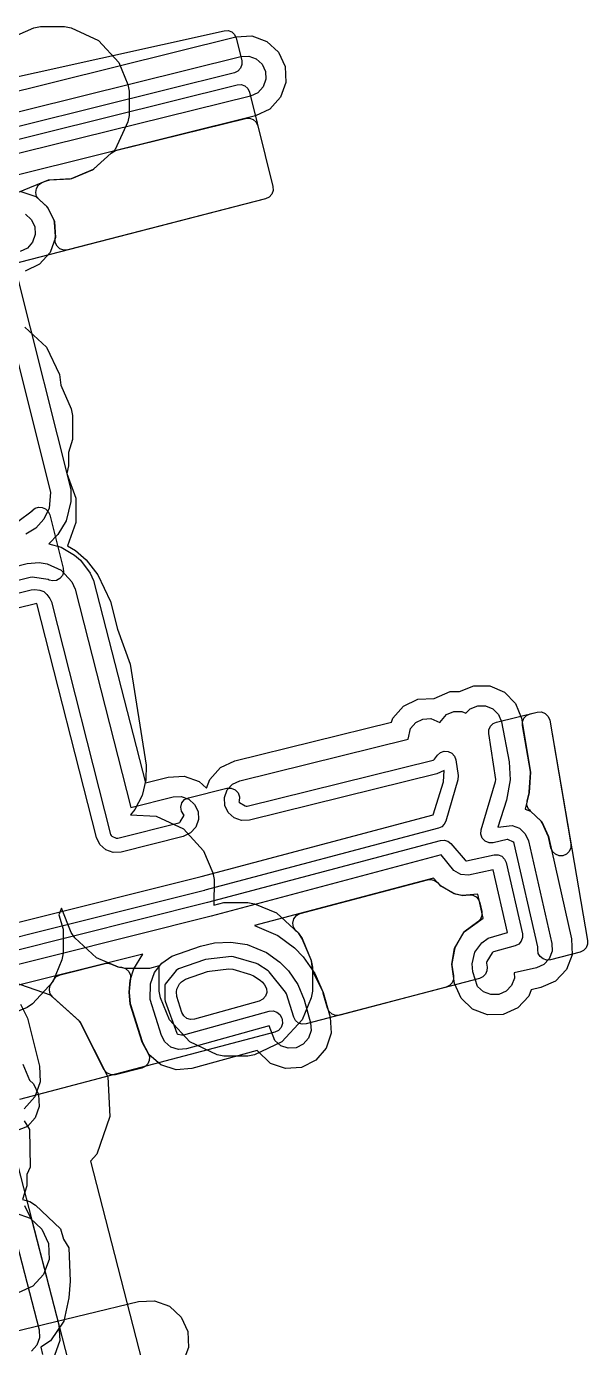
# Model space of a CAD drawing. Header units: metres. Extents: x 17722 to 17999, y 13535 to 15917.
# Drawn here: x 17905.2 to 17932.8, y 13929.2 to 13994 of the extents above; entities that cross this region are included whole.
import ezdxf

# ---------------------------------------------------------------- set-up
doc = ezdxf.new("R2010")
doc.units = ezdxf.units.M
for name, color, linetype in [('AI_GREENING_ALLOWED_ZONE', 4, 'Continuous'), ('AI_GREENING_EXCLUSIONS', 1, 'Continuous'), ('AI_GREENING_LAWN', 82, 'Continuous')]:
    doc.layers.add(name, color=color, linetype=linetype)

msp = doc.modelspace()

# ---------------------------------------------------------------- linework, layer by layer
at = {"layer": 'AI_GREENING_ALLOWED_ZONE'}
for points in [[(17905.85, 13985.508), (17905.73, 13985.668), (17905.683, 13985.863), (17905.716, 13986.061), (17905.824, 13986.23), (17905.99, 13986.342), (17906.211, 13986.435), (17906.375, 13986.473), (17907.38, 13986.53), (17907.461, 13986.549), (17908.465, 13986.969), (17908.538, 13987.015), (17909.384, 13987.795), (17909.602, 13987.912), (17915.98, 13989.496), (17916.175, 13989.505), (17916.359, 13989.439), (17916.503, 13989.307), (17916.586, 13989.131), (17917.32, 13986.146), (17917.329, 13985.953), (17917.264, 13985.77), (17917.134, 13985.626), (17916.959, 13985.543), (17907.253, 13983.041), (17907.058, 13983.03), (17906.874, 13983.094), (17906.729, 13983.224), (17906.644, 13983.399), (17906.633, 13983.594), (17906.648, 13983.705), (17906.609, 13984.386), (17906.584, 13984.479), (17906.287, 13985.093), (17906.229, 13985.17), (17905.85, 13985.508)], [(17929.963, 13955.523), (17929.871, 13955.613), (17929.793, 13955.806), (17929.801, 13956.013), (17929.898, 13956.399), (17929.905, 13956.444), (17929.967, 13957.397), (17929.964, 13957.456), (17929.568, 13959.71), (17929.571, 13959.897), (17929.642, 13960.07), (17929.772, 13960.205), (17929.942, 13960.282), (17930.295, 13960.369), (17930.499, 13960.376), (17930.688, 13960.301), (17930.832, 13960.157), (17930.907, 13959.968), (17931.952, 13953.901), (17931.948, 13953.709), (17931.872, 13953.533), (17931.735, 13953.398), (17931.557, 13953.325), (17931.366, 13953.325), (17931.188, 13953.396), (17931.05, 13953.529), (17930.972, 13953.705), (17930.849, 13954.245), (17930.834, 13954.291), (17930.545, 13954.937), (17930.49, 13955.015), (17929.959, 13955.518), (17929.963, 13955.523)], [(17920.611, 13945.505), (17920.418, 13945.493), (17920.235, 13945.555), (17920.089, 13945.682), (17920.002, 13945.854), (17919.798, 13946.588), (17919.783, 13946.628), (17919.307, 13947.636), (17919.263, 13947.782), (17919.213, 13948.151), (17919.196, 13948.214), (17918.765, 13949.245), (17918.742, 13949.288), (17918.594, 13949.506), (17918.556, 13949.55), (17918.457, 13949.642), (17918.335, 13949.815), (17918.296, 13950.024), (17918.347, 13950.23), (17918.479, 13950.396), (17918.667, 13950.493), (17924.907, 13952.15), (17925.088, 13952.164), (17925.261, 13952.113), (17925.405, 13952.003), (17925.522, 13951.875), (17925.583, 13951.826), (17926.196, 13951.48), (17926.264, 13951.453), (17926.572, 13951.384), (17926.644, 13951.379), (17926.959, 13951.401), (17927.135, 13951.382), (17927.292, 13951.304), (17927.413, 13951.176), (17927.482, 13951.013), (17927.578, 13950.593), (17927.583, 13950.399), (17927.514, 13950.217), (17927.381, 13950.076), (17926.757, 13949.629), (17926.686, 13949.552), (17926.259, 13948.811), (17926.23, 13948.729), (17926.11, 13948.042), (17926.109, 13947.96), (17926.193, 13947.437), (17926.189, 13947.254), (17926.119, 13947.085), (17925.992, 13946.952), (17925.827, 13946.874), (17920.611, 13945.505)], [(17906.519, 13946.387), (17906.401, 13946.545), (17906.352, 13946.735), (17906.382, 13946.93), (17906.484, 13947.098), (17906.488, 13947.103), (17906.534, 13947.175), (17906.541, 13947.191), (17906.677, 13947.378), (17906.881, 13947.483), (17909.085, 13948.034), (17909.244, 13948.048), (17909.4, 13948.01), (17909.718, 13947.877), (17909.793, 13947.859), (17909.888, 13947.85), (17910.089, 13947.789), (17910.247, 13947.651), (17910.334, 13947.46), (17910.335, 13947.25), (17910.322, 13947.19), (17910.268, 13946.658), (17910.267, 13946.609), (17910.317, 13946.077), (17910.328, 13946.024), (17910.905, 13944.208), (17910.923, 13944.166), (17911.208, 13943.631), (17911.262, 13943.459), (17911.253, 13943.28), (17911.18, 13943.115), (17911.054, 13942.987), (17910.891, 13942.911), (17909.605, 13942.58), (17909.381, 13942.574), (17909.177, 13942.667), (17909.034, 13942.84), (17907.871, 13945.154), (17907.815, 13945.227), (17906.519, 13946.387)]]:
    msp.add_lwpolyline(points, close=True, dxfattribs=at)
at = {"layer": 'AI_GREENING_EXCLUSIONS'}
for points in [[(17904.372, 13993.396), (17905.59, 13993.941), (17905.912, 13994.006), (17907.1, 13994.006), (17907.422, 13993.941), (17908.769, 13993.31), (17909.757, 13992.236), (17910.21, 13991.153), (17910.275, 13990.83), (17910.275, 13989.643), (17910.21, 13989.321), (17909.579, 13987.974), (17908.506, 13986.986), (17907.422, 13986.533), (17906.29, 13986.468), (17904.815, 13985.851)], [(17891.858, 13987.625), (17915.506, 13993.5), (17916.286, 13993.537), (17917.02, 13993.273), (17917.597, 13992.748), (17917.929, 13992.041), (17917.966, 13991.262), (17917.702, 13990.528), (17917.177, 13989.951), (17916.471, 13989.618), (17900.746, 13985.711)], [(17892.098, 13986.654), (17915.747, 13992.53), (17916.137, 13992.548), (17916.504, 13992.416), (17916.793, 13992.153), (17916.959, 13991.8), (17916.977, 13991.411), (17916.845, 13991.044), (17916.582, 13990.755), (17916.229, 13990.589), (17886.946, 13983.349)], [(17904.946, 13985.913), (17905.683, 13985.656), (17906.266, 13985.137), (17906.606, 13984.435), (17906.651, 13983.656), (17906.394, 13982.919), (17905.875, 13982.336), (17905.173, 13981.996)], [(17905.177, 13984.794), (17905.468, 13984.535), (17905.638, 13984.183), (17905.66, 13983.794), (17905.532, 13983.425), (17905.273, 13983.134), (17904.921, 13982.964)], [(17903.525, 13982.601), (17906.413, 13971.14), (17906.339, 13970.366), (17906.088, 13969.833), (17905.694, 13969.397), (17905.193, 13969.095)], [(17904.74, 13981.884), (17907.402, 13971.29), (17907.413, 13970.702), (17907.178, 13969.756), (17906.775, 13969.08), (17906.329, 13968.629), (17906.94, 13968.461), (17907.595, 13968.07), (17907.881, 13967.815), (17908.35, 13967.189), (17908.521, 13966.832), (17911.079, 13956.901), (17912.191, 13957.182), (17912.97, 13957.223), (17913.706, 13956.962), (17914.068, 13956.636), (17914.224, 13957.069), (17914.75, 13957.646), (17915.457, 13957.977), (17923.145, 13959.877), (17923.215, 13960.075), (17923.735, 13960.658), (17924.437, 13960.997), (17925.241, 13961.032), (17926.021, 13961.381), (17926.474, 13961.377), (17927.188, 13961.666), (17927.969, 13961.659), (17928.687, 13961.354), (17929.234, 13960.798), (17929.527, 13960.074), (17929.969, 13957.427), (17929.903, 13956.421), (17929.701, 13955.616), (17929.959, 13955.518), (17930.525, 13954.982), (17930.844, 13954.269), (17931.986, 13949.247), (17932.008, 13948.467), (17931.729, 13947.739), (17931.192, 13947.172), (17930.48, 13946.854), (17930.002, 13946.745), (17929.881, 13946.429), (17929.345, 13945.862), (17928.632, 13945.544), (17927.852, 13945.523), (17927.123, 13945.802), (17926.556, 13946.338), (17926.238, 13947.051), (17926.103, 13948.001), (17926.237, 13948.773), (17926.713, 13949.598), (17927.651, 13950.269), (17927.387, 13951.431), (17926.608, 13951.376), (17926.228, 13951.461), (17925.549, 13951.845), (17925.201, 13952.228), (17916.417, 13949.895), (17917.565, 13949.405), (17918.385, 13948.802), (17918.808, 13948.369), (17919.388, 13947.543), (17919.792, 13946.609), (17920.133, 13945.398), (17920.187, 13944.619), (17919.939, 13943.879), (17919.427, 13943.291), (17918.728, 13942.943), (17917.95, 13942.889), (17917.21, 13943.137), (17916.558, 13943.776), (17913.349, 13942.882), (17912.571, 13942.823), (17911.83, 13943.066), (17911.238, 13943.574), (17910.912, 13944.186), (17910.32, 13946.05), (17910.265, 13946.634), (17910.325, 13947.215), (17910.498, 13947.778), (17910.933, 13948.496), (17903.902, 13946.739)], [(17905.148, 13979.259), (17906.221, 13978.271), (17906.852, 13976.925), (17906.917, 13976.403), (17907.419, 13975.247), (17907.484, 13974.925), (17907.484, 13973.738), (17907.288, 13973.1), (17907.288, 13972.444), (17907.206, 13972.082), (17907.649, 13970.858), (17907.649, 13969.67), (17907.237, 13968.519), (17907.629, 13968.303), (17908.166, 13967.834), (17908.724, 13967.107), (17909.348, 13965.792), (17909.699, 13964.432), (17910.323, 13962.729), (17911.101, 13957.763), (17911.094, 13957.04), (17910.908, 13956.281), (17910.551, 13955.593), (17910.333, 13955.335), (17911.587, 13955.27), (17912.933, 13954.639), (17913.921, 13953.566), (17914.374, 13952.482), (17914.439, 13952.16), (17914.426, 13950.903), (17914.911, 13951.037), (17916.098, 13951.037), (17916.421, 13950.972), (17917.504, 13950.518), (17918.578, 13949.531), (17918.756, 13949.267), (17919.209, 13948.184), (17919.274, 13947.861), (17919.274, 13946.674), (17919.209, 13946.352), (17918.756, 13945.268), (17917.768, 13944.195), (17916.421, 13943.564), (17916.098, 13943.499), (17914.911, 13943.499), (17914.589, 13943.564), (17913.242, 13944.195), (17912.254, 13945.268), (17911.801, 13946.352), (17911.736, 13946.674), (17911.75, 13947.93), (17911.264, 13947.797), (17910.077, 13947.797), (17909.754, 13947.862), (17908.671, 13948.315), (17907.597, 13949.303), (17907.42, 13949.566), (17906.946, 13950.753), (17906.811, 13950.432), (17907.036, 13949.728), (17907.036, 13948.541), (17906.971, 13948.218), (17906.517, 13947.135), (17905.53, 13946.061), (17905.266, 13945.884), (17904.183, 13945.43)], [(17901.226, 13966.623), (17905.262, 13967.661), (17905.854, 13967.709), (17906.241, 13967.65), (17906.928, 13967.325), (17907.448, 13966.757), (17907.62, 13966.399), (17910.355, 13955.686), (17912.436, 13956.213), (17912.826, 13956.233), (17913.194, 13956.103), (17913.484, 13955.842), (17913.651, 13955.489), (17913.672, 13955.1), (17913.541, 13954.732), (17913.28, 13954.442), (17912.928, 13954.274), (17909.877, 13953.501), (17909.488, 13953.481), (17909.12, 13953.612), (17908.83, 13953.873), (17908.662, 13954.225), (17905.737, 13965.701), (17901.998, 13964.775)], [(17896.156, 13947.897), (17913.801, 13952.305), (17925.185, 13955.328), (17925.699, 13956.948), (17925.725, 13957.503), (17925.373, 13957.337), (17916.176, 13955.065), (17915.786, 13955.047), (17915.42, 13955.179), (17915.131, 13955.442), (17914.966, 13955.796), (17914.948, 13956.185), (17915.08, 13956.552), (17915.343, 13956.841), (17915.697, 13957.006), (17923.956, 13959.047), (17924.076, 13959.568), (17924.336, 13959.859), (17924.688, 13960.028), (17925.077, 13960.051), (17925.517, 13959.858), (17925.846, 13960.252), (17926.208, 13960.398), (17926.598, 13960.395), (17926.787, 13960.315), (17927.013, 13960.537), (17927.375, 13960.683), (17927.765, 13960.68), (17928.124, 13960.528), (17928.398, 13960.249), (17928.544, 13959.888), (17928.914, 13957.932), (17928.968, 13957.05), (17928.792, 13956.057), (17928.356, 13954.729), (17929.062, 13954.811), (17929.426, 13954.672), (17929.709, 13954.403), (17929.869, 13954.047), (17931.011, 13949.026), (17931.022, 13948.636), (17930.882, 13948.271), (17930.614, 13947.988), (17930.258, 13947.829), (17929.167, 13947.58), (17929.174, 13947.326), (17929.035, 13946.962), (17928.766, 13946.678), (17928.41, 13946.519), (17928.02, 13946.509), (17927.656, 13946.648), (17927.372, 13946.916), (17927.132, 13947.63), (17927.102, 13948.026), (17927.239, 13948.59), (17927.573, 13949.053), (17927.892, 13949.281), (17928.839, 13949.557), (17928.14, 13952.628), (17926.928, 13952.364), (17926.541, 13952.411), (17926.201, 13952.603), (17925.583, 13953.364), (17914.293, 13950.366), (17894.793, 13945.465)], [(17897.381, 13927.266), (17897.272, 13929.214), (17897.917, 13931.055), (17898.357, 13931.559), (17897.463, 13933.36), (17897.064, 13934.91), (17896.956, 13936.857), (17897.503, 13938.419), (17897.335, 13939.07), (17897.226, 13941.018), (17897.304, 13941.523), (17897.997, 13943.346), (17899.336, 13944.765), (17899.74, 13944.947), (17900.849, 13946.187), (17902.607, 13947.033), (17904.555, 13947.142), (17906.396, 13946.497), (17907.85, 13945.196), (17909.215, 13942.48), (17909.323, 13940.532), (17908.678, 13938.69), (17908.366, 13938.341), (17913.264, 13919.323)], [(17904.945, 13946.049), (17905.278, 13945.348), (17905.866, 13943.006), (17905.905, 13942.231), (17905.644, 13941.496), (17905.122, 13940.916)], [(17905.053, 13943.092), (17905.372, 13942.313), (17905.572, 13942.134), (17905.825, 13941.607), (17905.858, 13941.022), (17905.664, 13940.47), (17905.274, 13940.034), (17904.403, 13939.691), (17910.53, 13915.904)], [(17905.113, 13940.321), (17905.375, 13939.894), (17905.411, 13938.042), (17905.246, 13937.687), (17905.246, 13937.126), (17905.034, 13936.453), (17905.4, 13936.364), (17905.678, 13936.181), (17906.892, 13935.028), (17907.052, 13934.516), (17907.314, 13934.088), (17907.368, 13932.447), (17907.302, 13931.637), (17907.067, 13930.493), (17906.413, 13929.526), (17905.933, 13929.209), (17906.009, 13928.86)], [(17905.132, 13936.161), (17905.501, 13935.43), (17906.818, 13930.316), (17906.862, 13929.537), (17906.604, 13928.801)], [(17904.533, 13935.181), (17905.85, 13930.067), (17905.872, 13929.677), (17905.743, 13929.309), (17905.482, 13929.018)], [(17901.812, 13928.744), (17902.302, 13929.257), (17903.01, 13929.585), (17910.73, 13931.457), (17911.509, 13931.489), (17912.242, 13931.221), (17912.816, 13930.692), (17913.145, 13929.985), (17913.177, 13929.205), (17912.908, 13928.472)]]:
    msp.add_lwpolyline(points, dxfattribs=at)
for points in [[(17911.311, 13947.048), (17911.521, 13947.598), (17911.88, 13948.061), (17912.356, 13948.399), (17913.763, 13948.895), (17914.459, 13949.057), (17915.267, 13949.091), (17916.064, 13948.962), (17917.006, 13948.576), (17917.669, 13948.103), (17918.093, 13947.67), (17918.547, 13947.002), (17918.859, 13946.249), (17919.168, 13945.135), (17919.195, 13944.746), (17919.071, 13944.376), (17918.815, 13944.082), (17918.466, 13943.908), (17918.076, 13943.881), (17917.706, 13944.005), (17917.412, 13944.261), (17917.138, 13944.976), (17913.081, 13943.845), (17912.692, 13943.815), (17912.321, 13943.937), (17912.025, 13944.191), (17911.86, 13944.503), (17911.295, 13946.272), (17911.311, 13947.048)], [(17904.83, 13931.889), (17895.576, 13929.662), (17894.796, 13929.631), (17894.064, 13929.9), (17893.49, 13930.43), (17893.163, 13931.138), (17893.132, 13931.918), (17893.402, 13932.65), (17893.931, 13933.224), (17894.64, 13933.551), (17903.894, 13935.778), (17904.674, 13935.809), (17905.406, 13935.539), (17905.98, 13935.009), (17906.307, 13934.301), (17906.338, 13933.521), (17906.068, 13932.789), (17905.539, 13932.216), (17904.83, 13931.889)]]:
    msp.add_lwpolyline(points, close=True, dxfattribs=at)
at = {"layer": 'AI_GREENING_LAWN'}
for points in [[(17915.528, 13993.429), (17915.797, 13992.335), (17915.806, 13992.14), (17915.74, 13991.957), (17915.609, 13991.813), (17915.433, 13991.73), (17888.075, 13984.933), (17887.881, 13984.924), (17887.699, 13984.989), (17887.554, 13985.119), (17887.47, 13985.294), (17887.011, 13987.075), (17887.001, 13987.274), (17887.069, 13987.461), (17887.205, 13987.607), (17887.387, 13987.688), (17914.935, 13993.797), (17915.127, 13993.802), (17915.307, 13993.734), (17915.447, 13993.603), (17915.528, 13993.429)], [(17932.402, 13948.601), (17930.948, 13948.219), (17930.764, 13948.206), (17930.587, 13948.26), (17930.443, 13948.375), (17930.35, 13948.535), (17930.321, 13948.718), (17930.326, 13948.741), (17930.324, 13948.863), (17929.166, 13953.92), (17929.144, 13953.966), (17929.105, 13953.999), (17928.894, 13954.104), (17928.855, 13954.116), (17928.814, 13954.113), (17928.137, 13953.96), (17927.93, 13953.957), (17927.74, 13954.038), (17927.599, 13954.189), (17927.53, 13954.384), (17927.547, 13954.59), (17928.25, 13956.961), (17928.257, 13957.068), (17927.92, 13959.321), (17927.927, 13959.504), (17928, 13959.673), (17928.129, 13959.805), (17928.296, 13959.88), (17930.295, 13960.369), (17930.499, 13960.376), (17930.688, 13960.301), (17930.832, 13960.157), (17930.907, 13959.968), (17932.768, 13949.169), (17932.765, 13948.985), (17932.695, 13948.814), (17932.569, 13948.68), (17932.402, 13948.601)], [(17916.368, 13947.438), (17916.699, 13947.215), (17916.808, 13947.115), (17916.911, 13946.988), (17917.002, 13946.814), (17917.019, 13946.618), (17916.96, 13946.431), (17916.832, 13946.281), (17916.657, 13946.192), (17913.47, 13945.303), (17913.28, 13945.288), (17913.099, 13945.344), (17912.951, 13945.464), (17912.859, 13945.631), (17912.607, 13946.415), (17912.589, 13946.653), (17912.611, 13946.782), (17912.741, 13947.041), (17912.831, 13947.136), (17913.03, 13947.265), (17914.11, 13947.64), (17914.214, 13947.664), (17915.156, 13947.778), (17915.358, 13947.761), (17916.23, 13947.503), (17916.368, 13947.438)]]:
    msp.add_lwpolyline(points, close=True, dxfattribs=at)
for points in [[(17887.08, 13984.057), (17915.573, 13991.147), (17915.769, 13991.156), (17915.952, 13991.09), (17916.097, 13990.958), (17916.18, 13990.781), (17917.32, 13986.146), (17917.329, 13985.953), (17917.264, 13985.77), (17917.134, 13985.626), (17916.959, 13985.543), (17903.458, 13982.063)], [(17904.811, 13969.718), (17905.504, 13970.245), (17905.514, 13970.257), (17905.656, 13970.367), (17905.827, 13970.42), (17906.006, 13970.409), (17906.17, 13970.336), (17906.297, 13970.209), (17906.372, 13970.046), (17907.036, 13967.427), (17907.047, 13967.242), (17906.99, 13967.065), (17906.873, 13966.922), (17906.711, 13966.831), (17906.527, 13966.805), (17906.347, 13966.848), (17906.293, 13966.872), (17905.509, 13966.981), (17905.414, 13966.976), (17901.687, 13966.04)], [(17901.931, 13965.484), (17905.456, 13966.369), (17905.645, 13966.38), (17905.893, 13966.346), (17905.893, 13966.346), (17906.082, 13966.28), (17906.23, 13966.145), (17906.378, 13965.942), (17906.458, 13965.771), (17909.361, 13954.369), (17909.385, 13954.324), (17909.425, 13954.292), (17909.638, 13954.192), (17909.677, 13954.181), (17909.718, 13954.185), (17912.708, 13954.941), (17912.75, 13954.961), (17912.781, 13954.995), (17912.948, 13955.277), (17912.962, 13955.315), (17912.948, 13955.329), (17912.832, 13955.505), (17912.799, 13955.713), (17912.855, 13955.917), (17912.99, 13956.079), (17913.179, 13956.171), (17915.07, 13956.636), (17915.28, 13956.642), (17915.474, 13956.561), (17915.617, 13956.408), (17915.686, 13956.21), (17915.666, 13956.001), (17915.656, 13955.966), (17915.686, 13955.939), (17915.966, 13955.77), (17916.01, 13955.754), (17916.056, 13955.756), (17925.191, 13958.014), (17925.229, 13958.031), (17925.259, 13958.06), (17925.403, 13958.255), (17925.547, 13958.386), (17925.731, 13958.452), (17925.926, 13958.443), (17926.102, 13958.359), (17926.234, 13958.215), (17926.3, 13958.031), (17926.415, 13957.261), (17926.401, 13957.047), (17925.81, 13955.019), (17925.735, 13954.866), (17925.613, 13954.747), (17925.458, 13954.676), (17913.98, 13951.628), (17913.973, 13951.626), (17896.169, 13947.177)], [(17894.57, 13946.133), (17914.122, 13951.045), (17914.125, 13951.046), (17925.547, 13954.079), (17925.732, 13954.092), (17925.91, 13954.037), (17926.055, 13953.921), (17926.758, 13953.102), (17926.79, 13953.076), (17926.831, 13953.078), (17928.186, 13953.364), (17928.379, 13953.367), (17928.559, 13953.296), (17928.698, 13953.163), (17928.777, 13952.986), (17929.571, 13949.495), (17929.577, 13949.306), (17929.513, 13949.128), (17929.386, 13948.987), (17929.217, 13948.902), (17928.151, 13948.608), (17928.111, 13948.588), (17928.08, 13948.554), (17927.829, 13948.138), (17927.814, 13948.101), (17927.812, 13948.06), (17927.84, 13947.856), (17927.831, 13947.676), (17927.759, 13947.511), (17927.634, 13947.382), (17927.471, 13947.306), (17918.954, 13945.07), (17918.765, 13945.057), (17918.585, 13945.116), (17918.44, 13945.237), (17918.35, 13945.403), (17917.987, 13946.552), (17917.944, 13946.633), (17917.146, 13947.623), (17917.09, 13947.675), (17916.591, 13948.004), (17916.525, 13948.035), (17915.388, 13948.372), (17915.289, 13948.38), (17914.013, 13948.235), (17913.959, 13948.222), (17912.683, 13947.771), (17912.572, 13947.692), (17912.043, 13947.021), (17912.023, 13946.986), (17912.017, 13946.946), (17912.021, 13946.278), (17912.035, 13946.195), (17912.602, 13944.62), (17912.621, 13944.586), (17912.658, 13944.571), (17912.832, 13944.532), (17912.952, 13944.536), (17917.142, 13945.704), (17917.336, 13945.719), (17917.522, 13945.658), (17917.67, 13945.53), (17917.758, 13945.356), (17917.778, 13945.284), (17917.792, 13945.088), (17917.729, 13944.902), (17917.6, 13944.754), (17917.423, 13944.667), (17904.894, 13941.368)]]:
    msp.add_lwpolyline(points, dxfattribs=at)

doc.saveas('drawing.dxf')
